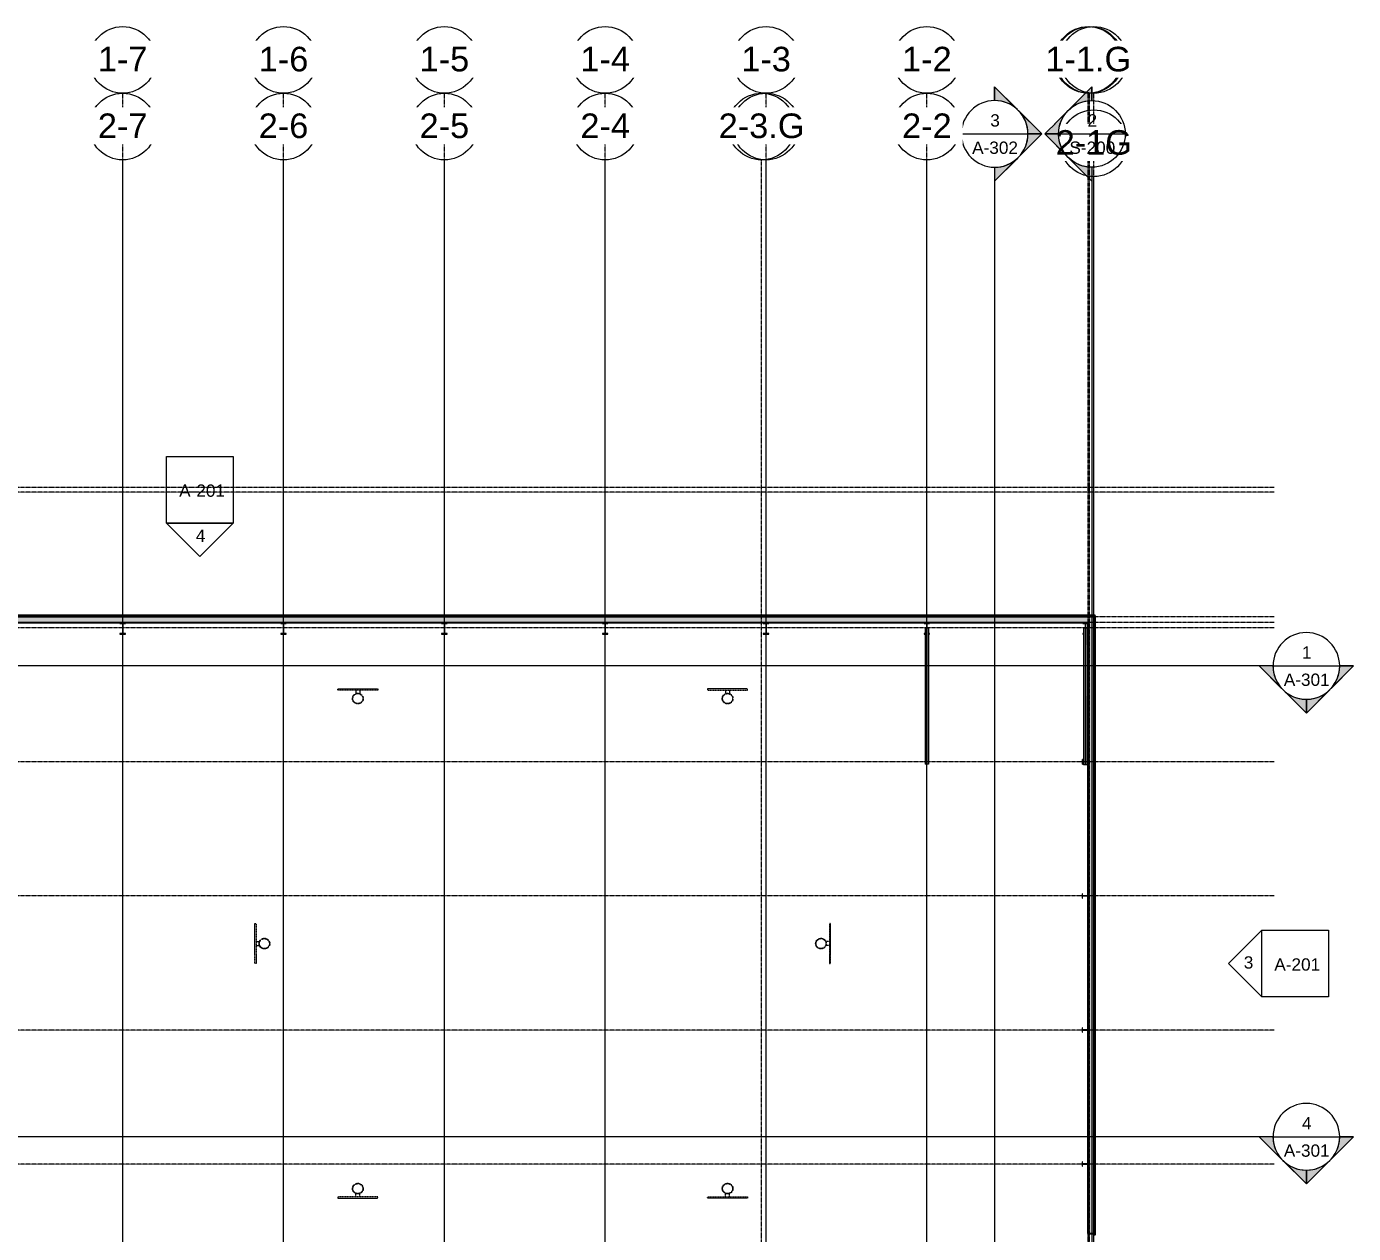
# Model space of a CAD drawing. Header units: inches. Extents: x 21400 to 32582, y -23426 to -19984.
# Drawn here: x 30193 to 32582, y -22234 to -20062 of the extents above; entities that cross this region are included whole.
import ezdxf

# ---------------------------------------------------------------- set-up
doc = ezdxf.new("R2010")
doc.units = ezdxf.units.IN
doc.header["$MEASUREMENT"] = 0
for name, pattern in [('Dash', [0.25, 0.125, -0.125]), ('Grid Line 1_2_', [0.875, 0.5, -0.125, 0.125, -0.125]), ('Hidden 1_8_', [0.1875, 0.125, -0.0625])]:
    doc.linetypes.add(name, pattern=pattern)
for name, color, linetype, lineweight in [('A-GLAZ-CWMG', 51, 'Continuous', 9), ('A-WALL', 113, 'Continuous', 9), ('A-WALL-PATT', 111, 'Continuous', 25), ('G-ANNO-SYMB', 111, 'Continuous', 9), ('L-SITE-WALL', 31, 'Continuous', 9), ('Q-SPCQ', 91, 'Continuous', 9), ('Q-SPCQ-HDLN', 91, 'Dash', 9), ('S-BEAM', 12, 'Continuous', 9), ('S-COLS', 52, 'Continuous', 9), ('S-GRID', 1, 'Continuous', 9), ('S-GRID-IDEN', 1, 'Continuous', 9)]:
    doc.layers.add(name, color=color, linetype=linetype, lineweight=lineweight)
doc.styles.add('Arial', font='arial.ttf', dxfattribs={"height": 44.258982})
doc.styles.add('Arial_1', font='arial.ttf', dxfattribs={"height": 22.129491})
pattern_1 = [(45, (5832.94, 0), (-23.758788, 23.758788), []), (45, (5832.94, 36), (-23.758788, 23.758788), [])]
pattern_2 = [(161.57, (5834.139, 1.2), (-9.60067494, -0.00082924), [0, -68.304, 7.584, 0]), (18.43, (5831.739, 1.2), (-9.60067494, 0.00082924), [0, -68.304, 7.584, 0]), (108.43, (5834.139, 1.2), (4.79826437, -24.00210197), [22.764, -53.124]), (71.57, (5831.739, 1.2), (4.79826437, 24.00210197), [22.764, -53.124])]
pattern_3 = [(0, (5832.94, 0), (0, 30), []), (90, (5832.94, 0), (-30, 2e-15), [])]
pattern_4 = [(225, (31524.33, -22360.053), (23.758788, -23.758788), []), (225, (31524.33, -22396.053), (23.758788, -23.758788), [])]
pattern_5 = [(225, (31234.83, -22360.053), (23.758788, -23.758788), []), (225, (31234.83, -22396.053), (23.758788, -23.758788), [])]
pattern_6 = [(225, (30945.33, -22360.053), (23.758788, -23.758788), []), (225, (30945.33, -22396.053), (23.758788, -23.758788), [])]
pattern_7 = [(225, (30655.83, -22360.053), (23.758788, -23.758788), []), (225, (30655.83, -22396.053), (23.758788, -23.758788), [])]
pattern_8 = [(225, (30366.33, -22360.053), (23.758788, -23.758788), []), (225, (30366.33, -22396.053), (23.758788, -23.758788), [])]
pattern_9 = [(225, (32099.33, -22360.053), (23.758788, -23.758788), []), (225, (32099.33, -22396.053), (23.758788, -23.758788), [])]
pattern_10 = [(225, (31813.83, -22360.053), (23.758788, -23.758788), []), (225, (31813.83, -22396.053), (23.758788, -23.758788), [])]

# ---------------------------------------------------------------- blocks, each defined once
blk = doc.blocks.new('Basketball_Backstop-Performance_Sports_Systems-3103-Ceiling_Hung - 27_-0_ to 27_-11 7_8_-652462-Roof Low')
at = {"layer": 'Q-SPCQ-HDLN'}
for p, q in [((-36, 0), (-36, 2.2)), ((-36, 2.2), (36, 2.2)), ((36, 2.2), (36, 0)), ((36, 0), (-36, 0)), ((-3.5, 0), (-3.5, -6.2)), ((3.5, 0), (3.5, -6.2))]:
    blk.add_line(p, q, dxfattribs=at)
for radius in [9.63, 9]:
    blk.add_circle((0, -15.1), radius, dxfattribs=at)
blk = doc.blocks.new('Basketball_Backstop-Performance_Sports_Systems-3103-Ceiling_Hung - 27_-0_ to 27_-11 7_8_-706978-Roof Low')
at = {"layer": 'Q-SPCQ-HDLN'}
for p, q in [((36, 0), (-36, 0)), ((-36, 0), (-36, -2.2)), ((-3.5, 0), (-3.5, 6.2)), ((3.5, 0), (3.5, 6.2)), ((36, -2.2), (36, 0)), ((-36, -2.2), (36, -2.2))]:
    blk.add_line(p, q, dxfattribs=at)
for radius in [9.62, 9]:
    blk.add_circle((0, 15.1), radius, dxfattribs=at)
blk = doc.blocks.new('W-Wide Flange - W12X26-1018996-Roof Low')
at = {"layer": 'S-BEAM'}
for p, q in [((-122.6, -3.2), (-122.6, 3.2)), ((-122.6, 3.2), (122.6, 3.2)), ((122.6, 3.2), (122.6, -3.2)), ((-122.6, -3.2), (122.6, -3.2))]:
    blk.add_line(p, q, dxfattribs=at)
at = {"layer": 'S-BEAM', "linetype": 'Hidden 1_8_'}
for p, q in [((-122.6, 0.1), (122.6, 0.1)), ((-122.6, -0.1), (122.6, -0.1))]:
    blk.add_line(p, q, dxfattribs=at)
blk = doc.blocks.new('W-Wide Flange - W12X26-1073844-Roof Low')
at = {"layer": 'S-BEAM'}
for p, q in [((-120.6, -3.2), (-120.6, 3.2)), ((-120.6, 3.2), (126, 3.2)), ((126, 3.2), (126, -3.2)), ((-120.6, -3.2), (126, -3.2))]:
    blk.add_line(p, q, dxfattribs=at)
at = {"layer": 'S-BEAM', "linetype": 'Hidden 1_8_'}
for p, q in [((-120.6, 0.1), (126, 0.1)), ((-120.6, -0.1), (126, -0.1))]:
    blk.add_line(p, q, dxfattribs=at)
blk = doc.blocks.new('Rectangular Mullion - Profile_Polycarbonate_right-1166475-Roof Low')
at = {"layer": 'A-GLAZ-CWMG', "lineweight": 13}
for p, q in [((0, 1.141125), (-3.622, 1.141125)), ((-3.622, 1.141125), (-3.622, 0.787125)), ((-3.622, 0.787125), (-3.372, 0.787125)), ((-3.5595, 0.849625), (-3.5595, 1.078625)), ((-3.5595, 1.078625), (-0.0625, 1.078625)), ((-3.372, 0.849625), (-3.5595, 0.849625)), ((-3.372, 0.787125), (-3.372, 0.849625)), ((-0.0625, 1.078625), (-0.0625, -0.922375)), ((0, -0.984875), (0, 1.141125)), ((-2.7715, -0.859875), (-2.834, -0.859875)), ((-2.834, -0.859875), (-2.834, -0.984875)), ((-2.834, -0.984875), (0, -0.984875)), ((-2.7715, -0.922375), (-2.7715, -0.859875)), ((-0.0625, -0.922375), (-2.7715, -0.922375))]:
    blk.add_line(p, q, dxfattribs=at)
blk = doc.blocks.new('columns and girder2 - one-1108489-Roof Low')
at = {"layer": 'S-BEAM'}
h = blk.add_hatch(dxfattribs=at)
h.set_pattern_fill('FP_6', color=256, style=0, pattern_type=2)
h.set_pattern_definition(pattern_4)
h.paths.add_polyline_path([(0, -1.3), (-5, -1.3), (-5, -2), (5, -2), (5, -1.3)], flags=0)
h.paths.add_polyline_path([(-5, -20), (-5, -21.5), (5, -21.5), (5, -20)], flags=0)
h.paths.add_polyline_path([(-5, -1204.8), (-5, -1206.3), (5, -1206.3), (5, -1204.8)], flags=0)
h.paths.add_polyline_path([(5, -1224.3), (-5, -1224.3), (-5, -1225.8), (5, -1225.8)], flags=0)
h = blk.add_hatch(dxfattribs=at)
h.set_pattern_fill('FP_6', color=256, style=0, pattern_type=2)
h.set_pattern_definition(pattern_4)
h.paths.add_polyline_path([(-0.6, -2), (-0.6, -20), (0.6, -20), (0.6, -2)], flags=0)
h.paths.add_polyline_path([(-0.6, -1206.3), (-0.6, -1224.3), (0.6, -1224.3), (0.6, -1206.3)], flags=0)
at = {"layer": 'S-BEAM', "lineweight": 15}
for p, q in [((-5, -1.3), (-5, -2)), ((-5, -2), (5, -2)), ((5, -20), (-5, -20)), ((-5, -20), (-5, -21.5)), ((-5, -21.5), (5, -21.5)), ((0.6, -2), (-0.6, -2)), ((-0.6, -2), (-0.6, -20)), ((-0.6, -20), (0.6, -20)), ((0.6, -20), (0.6, -2)), ((5, -2), (5, -1.3)), ((5, -21.5), (5, -20)), ((5, -1204.8), (-5, -1204.8)), ((-5, -1204.8), (-5, -1206.3)), ((-5, -1206.3), (5, -1206.3)), ((0.6, -1206.3), (-0.6, -1206.3)), ((-0.6, -1206.3), (-0.6, -1224.3)), ((0.6, -1224.3), (0.6, -1206.3)), ((5, -1206.3), (5, -1204.8)), ((5, -1224.3), (-5, -1224.3)), ((-5, -1224.3), (-5, -1225.8)), ((-0.6, -1224.3), (0.6, -1224.3)), ((5, -1225.8), (5, -1224.3))]:
    blk.add_line(p, q, dxfattribs=at)
blk = doc.blocks.new('columns and girder2 - one-V7-Roof Low')
at = {"layer": 'S-BEAM'}
h = blk.add_hatch(dxfattribs=at)
h.set_pattern_fill('FP_7', color=256, style=0, pattern_type=2)
h.set_pattern_definition(pattern_5)
h.paths.add_polyline_path([(5, -1.3), (-5, -1.3), (-5, -2), (5, -2)], flags=0)
h.paths.add_polyline_path([(5, -20), (-5, -20), (-5, -21.5), (5, -21.5)], flags=0)
h.paths.add_polyline_path([(-5, -1204.8), (-5, -1206.3), (5, -1206.3), (5, -1204.8)], flags=0)
h.paths.add_polyline_path([(-5, -1224.3), (-5, -1225.8), (5, -1225.8), (5, -1224.3)], flags=0)
h = blk.add_hatch(dxfattribs=at)
h.set_pattern_fill('FP_7', color=256, style=0, pattern_type=2)
h.set_pattern_definition(pattern_5)
h.paths.add_polyline_path([(0.6, -2), (-0.6, -2), (-0.6, -20), (0.6, -20), (0.6, -3.9)], flags=0)
h.paths.add_polyline_path([(-0.6, -1206.3), (-0.6, -1224.3), (0.6, -1224.3), (0.6, -1206.3)], flags=0)
at = {"layer": 'S-BEAM', "lineweight": 15}
for p, q in [((-5, -1.3), (-5, -2)), ((-5, -2), (5, -2)), ((5, -20), (-5, -20)), ((-5, -20), (-5, -21.5)), ((-5, -21.5), (5, -21.5)), ((0.6, -2), (-0.6, -2)), ((-0.6, -2), (-0.6, -20)), ((-0.6, -20), (0.6, -20)), ((0.6, -20), (0.6, -2)), ((5, -2), (5, -1.3)), ((5, -21.5), (5, -20)), ((5, -1204.8), (-5, -1204.8)), ((-5, -1204.8), (-5, -1206.3)), ((-5, -1206.3), (5, -1206.3)), ((0.6, -1206.3), (-0.6, -1206.3)), ((-0.6, -1206.3), (-0.6, -1224.3)), ((0.6, -1224.3), (0.6, -1206.3)), ((5, -1206.3), (5, -1204.8)), ((5, -1224.3), (-5, -1224.3)), ((-5, -1224.3), (-5, -1225.8)), ((-0.6, -1224.3), (0.6, -1224.3)), ((5, -1225.8), (5, -1224.3))]:
    blk.add_line(p, q, dxfattribs=at)
blk = doc.blocks.new('columns and girder2 - one-V8-Roof Low')
at = {"layer": 'S-BEAM'}
h = blk.add_hatch(dxfattribs=at)
h.set_pattern_fill('FP_8', color=256, style=0, pattern_type=2)
h.set_pattern_definition(pattern_6)
h.paths.add_polyline_path([(0, -1.3), (-5, -1.3), (-5, -2), (5, -2), (5, -1.3)], flags=0)
h.paths.add_polyline_path([(5, -20), (-5, -20), (-5, -21.5), (5, -21.5)], flags=0)
h.paths.add_polyline_path([(-5, -1204.8), (-5, -1206.3), (5, -1206.3), (5, -1204.8)], flags=0)
h.paths.add_polyline_path([(-5, -1224.3), (-5, -1225.8), (5, -1225.8), (5, -1224.3)], flags=0)
h = blk.add_hatch(dxfattribs=at)
h.set_pattern_fill('FP_8', color=256, style=0, pattern_type=2)
h.set_pattern_definition(pattern_6)
h.paths.add_polyline_path([(0.6, -2), (-0.6, -2), (-0.6, -20), (0.6, -20)], flags=0)
h.paths.add_polyline_path([(-0.6, -1206.3), (-0.6, -1224.3), (0.6, -1224.3), (0.6, -1206.3)], flags=0)
at = {"layer": 'S-BEAM', "lineweight": 15}
for p, q in [((-5, -1.3), (-5, -2)), ((-5, -2), (5, -2)), ((5, -20), (-5, -20)), ((-5, -20), (-5, -21.5)), ((-5, -21.5), (5, -21.5)), ((0.6, -2), (-0.6, -2)), ((-0.6, -2), (-0.6, -20)), ((-0.6, -20), (0.6, -20)), ((0.6, -20), (0.6, -2)), ((5, -2), (5, -1.3)), ((5, -21.5), (5, -20)), ((5, -1204.8), (-5, -1204.8)), ((-5, -1204.8), (-5, -1206.3)), ((-5, -1206.3), (5, -1206.3)), ((0.6, -1206.3), (-0.6, -1206.3)), ((-0.6, -1206.3), (-0.6, -1224.3)), ((0.6, -1224.3), (0.6, -1206.3)), ((5, -1206.3), (5, -1204.8)), ((5, -1224.3), (-5, -1224.3)), ((-5, -1224.3), (-5, -1225.8)), ((-0.6, -1224.3), (0.6, -1224.3)), ((5, -1225.8), (5, -1224.3))]:
    blk.add_line(p, q, dxfattribs=at)
blk = doc.blocks.new('columns and girder2 - one-V9-Roof Low')
at = {"layer": 'S-BEAM'}
h = blk.add_hatch(dxfattribs=at)
h.set_pattern_fill('FP_9', color=256, style=0, pattern_type=2)
h.set_pattern_definition(pattern_7)
h.paths.add_polyline_path([(5, -1.3), (-5, -1.3), (-5, -2), (5, -2)], flags=0)
h.paths.add_polyline_path([(5, -20), (-5, -20), (-5, -21.5), (5, -21.5)], flags=0)
h.paths.add_polyline_path([(-5, -1204.8), (-5, -1206.3), (5, -1206.3), (5, -1204.8)], flags=0)
h.paths.add_polyline_path([(5, -1224.3), (-5, -1224.3), (-5, -1225.8), (5, -1225.8)], flags=0)
h = blk.add_hatch(dxfattribs=at)
h.set_pattern_fill('FP_9', color=256, style=0, pattern_type=2)
h.set_pattern_definition(pattern_7)
h.paths.add_polyline_path([(-0.6, -2), (-0.6, -20), (0.6, -20), (0.6, -2)], flags=0)
h.paths.add_polyline_path([(0.6, -1206.3), (-0.6, -1206.3), (-0.6, -1224.3), (0.6, -1224.3)], flags=0)
at = {"layer": 'S-BEAM', "lineweight": 15}
for p, q in [((-5, -1.3), (-5, -2)), ((-5, -2), (5, -2)), ((5, -20), (-5, -20)), ((-5, -20), (-5, -21.5)), ((-5, -21.5), (5, -21.5)), ((0.6, -2), (-0.6, -2)), ((-0.6, -2), (-0.6, -20)), ((-0.6, -20), (0.6, -20)), ((0.6, -20), (0.6, -2)), ((5, -2), (5, -1.3)), ((5, -21.5), (5, -20)), ((5, -1204.8), (-5, -1204.8)), ((-5, -1204.8), (-5, -1206.3)), ((-5, -1206.3), (5, -1206.3)), ((0.6, -1206.3), (-0.6, -1206.3)), ((-0.6, -1206.3), (-0.6, -1224.3)), ((0.6, -1224.3), (0.6, -1206.3)), ((5, -1206.3), (5, -1204.8)), ((5, -1224.3), (-5, -1224.3)), ((-5, -1224.3), (-5, -1225.8)), ((-0.6, -1224.3), (0.6, -1224.3)), ((5, -1225.8), (5, -1224.3))]:
    blk.add_line(p, q, dxfattribs=at)
blk = doc.blocks.new('columns and girder2 - one-V10-Roof Low')
at = {"layer": 'S-BEAM'}
h = blk.add_hatch(dxfattribs=at)
h.set_pattern_fill('FP_10', color=256, style=0, pattern_type=2)
h.set_pattern_definition(pattern_8)
h.paths.add_polyline_path([(5, -1.3), (-5, -1.3), (-5, -2), (5, -2)], flags=0)
h.paths.add_polyline_path([(5, -20), (-5, -20), (-5, -21.5), (5, -21.5)], flags=0)
h.paths.add_polyline_path([(-5, -1204.8), (-5, -1206.3), (5, -1206.3), (5, -1204.8)], flags=0)
h.paths.add_polyline_path([(-5, -1224.3), (-5, -1225.8), (5, -1225.8), (5, -1224.3)], flags=0)
h = blk.add_hatch(dxfattribs=at)
h.set_pattern_fill('FP_10', color=256, style=0, pattern_type=2)
h.set_pattern_definition(pattern_8)
h.paths.add_polyline_path([(0.6, -2), (-0.6, -2), (-0.6, -20), (0.6, -20), (0.6, -3.9)], flags=0)
h.paths.add_polyline_path([(-0.6, -1206.3), (-0.6, -1224.3), (0.6, -1224.3), (0.6, -1206.3)], flags=0)
at = {"layer": 'S-BEAM', "lineweight": 15}
for p, q in [((-5, -1.3), (-5, -2)), ((-5, -2), (5, -2)), ((5, -20), (-5, -20)), ((-5, -20), (-5, -21.5)), ((-5, -21.5), (5, -21.5)), ((0.6, -2), (-0.6, -2)), ((-0.6, -2), (-0.6, -20)), ((-0.6, -20), (0.6, -20)), ((0.6, -20), (0.6, -2)), ((5, -2), (5, -1.3)), ((5, -21.5), (5, -20)), ((5, -1204.8), (-5, -1204.8)), ((-5, -1204.8), (-5, -1206.3)), ((-5, -1206.3), (5, -1206.3)), ((0.6, -1206.3), (-0.6, -1206.3)), ((-0.6, -1206.3), (-0.6, -1224.3)), ((0.6, -1224.3), (0.6, -1206.3)), ((5, -1206.3), (5, -1204.8)), ((5, -1224.3), (-5, -1224.3)), ((-5, -1224.3), (-5, -1225.8)), ((-0.6, -1224.3), (0.6, -1224.3)), ((5, -1225.8), (5, -1224.3))]:
    blk.add_line(p, q, dxfattribs=at)
blk = doc.blocks.new('columns and girder2 - one-V16-Roof Low')
at = {"layer": 'S-BEAM'}
h = blk.add_hatch(dxfattribs=at)
h.set_pattern_fill('FP_16', color=256, style=0, pattern_type=2)
h.set_pattern_definition(pattern_9)
h.paths.add_polyline_path([(5, -1.3), (-5, -1.3), (-5, -2), (5, -2)], flags=0)
h.paths.add_polyline_path([(5, -20), (-5, -20), (-5, -21.5), (5, -21.5)], flags=0)
h.paths.add_polyline_path([(3.6, -1204.8), (3.6, -1206.3), (5, -1206.3), (5, -1204.8)], flags=0)
h.paths.add_polyline_path([(-2.9, -1204.8), (-4.3, -1204.8), (-4.3, -1206.3), (-2.9, -1206.3), (-2.9, -1205.1)], flags=0)
h.paths.add_polyline_path([(-4.3, -1224.3), (-4.3, -1225), (-5, -1225), (-5, -1225.8), (5, -1225.8), (5, -1224.3)], flags=0)
h = blk.add_hatch(dxfattribs=at)
h.set_pattern_fill('FP_16', color=256, style=0, pattern_type=2)
h.set_pattern_definition(pattern_9)
h.paths.add_polyline_path([(0.6, -2), (-0.6, -2), (-0.6, -20), (0.6, -20), (0.6, -3.9)], flags=0)
h.paths.add_polyline_path([(-0.1, -1216.3), (-0.6, -1216.3), (-0.6, -1224.3), (0.6, -1224.3), (0.6, -1216.3), (0.1, -1216.3)], flags=0)
at = {"layer": 'S-BEAM', "lineweight": 15}
for p, q in [((-5, -2), (5, -2)), ((5, -20), (-5, -20)), ((-5, -21.5), (5, -21.5)), ((0.6, -2), (-0.6, -2)), ((-0.6, -2), (-0.6, -20)), ((-0.6, -20), (0.6, -20)), ((0.6, -20), (0.6, -2)), ((5, -2), (5, -1.3)), ((5, -21.5), (5, -20)), ((-2.9, -1204.8), (-4.3, -1204.8)), ((-4.3, -1206.3), (-2.9, -1206.3)), ((-0.6, -1216.3), (-0.6, -1224.3)), ((0.6, -1224.3), (0.6, -1216.3)), ((5, -1204.8), (3.6, -1204.8)), ((3.6, -1206.3), (5, -1206.3)), ((5, -1206.3), (5, -1204.8)), ((5, -1224.3), (-4.3, -1224.3)), ((-0.6, -1224.3), (0.6, -1224.3)), ((5, -1225.8), (5, -1224.3))]:
    blk.add_line(p, q, dxfattribs=at)
blk = doc.blocks.new('columns and girder2 - one-V17-Roof Low')
at = {"layer": 'S-BEAM'}
h = blk.add_hatch(dxfattribs=at)
h.set_pattern_fill('FP_17', color=256, style=0, pattern_type=2)
h.set_pattern_definition(pattern_10)
h.paths.add_polyline_path([(5, -1.3), (-5, -1.3), (-5, -2), (5, -2)], flags=0)
h.paths.add_polyline_path([(5, -20), (-5, -20), (-5, -21.5), (5, -21.5)], flags=0)
h.paths.add_polyline_path([(3.2, -1204.8), (3.2, -1206.3), (5, -1206.3), (5, -1204.8)], flags=0)
h.paths.add_polyline_path([(-3.2, -1204.8), (-5, -1204.8), (-5, -1206.3), (-3.2, -1206.3), (-3.2, -1205)], flags=0)
h.paths.add_polyline_path([(5, -1224.3), (-5, -1224.3), (-5, -1225.8), (5, -1225.8)], flags=0)
h = blk.add_hatch(dxfattribs=at)
h.set_pattern_fill('FP_17', color=256, style=0, pattern_type=2)
h.set_pattern_definition(pattern_10)
h.paths.add_polyline_path([(-0.6, -2), (-0.6, -20), (0.6, -20), (0.6, -2)], flags=0)
h.paths.add_polyline_path([(-0.5, -1216.3), (-0.6, -1216.3), (-0.6, -1224.3), (0.6, -1224.3), (0.6, -1216.3), (-0.3, -1216.3)], flags=0)
at = {"layer": 'S-BEAM', "lineweight": 15}
for p, q in [((-5, -1.3), (-5, -2)), ((-5, -2), (5, -2)), ((5, -20), (-5, -20)), ((-5, -20), (-5, -21.5)), ((-5, -21.5), (5, -21.5)), ((0.6, -2), (-0.6, -2)), ((-0.6, -2), (-0.6, -20)), ((-0.6, -20), (0.6, -20)), ((0.6, -20), (0.6, -2)), ((5, -2), (5, -1.3)), ((5, -21.5), (5, -20)), ((-3.2, -1204.8), (-5, -1204.8)), ((-5, -1204.8), (-5, -1206.3)), ((-5, -1206.3), (-3.2, -1206.3)), ((-0.6, -1216.3), (-0.6, -1224.3)), ((0.6, -1224.3), (0.6, -1216.3)), ((5, -1204.8), (3.2, -1204.8)), ((3.2, -1206.3), (5, -1206.3)), ((5, -1206.3), (5, -1204.8)), ((5, -1224.3), (-5, -1224.3)), ((-5, -1224.3), (-5, -1225.8)), ((-0.6, -1224.3), (0.6, -1224.3)), ((5, -1225.8), (5, -1224.3))]:
    blk.add_line(p, q, dxfattribs=at)
blk = doc.blocks.new('Girt_Z - 10_D-1118338-Roof Low')
at = {"layer": 'S-BEAM'}
for p, q in [((26271.4, -22233.7), (26271.4, -22359.6)), ((26272, -22233.7), (26272, -22360)), ((26272, -22233.7), (26272, -22369.6)), ((26281.4, -22350.9), (26281.4, -22233.7)), ((26271.4, -22360.2), (26271.4, -22369.6)), ((26272, -22369.6), (26271.4, -22369.6)), ((26272, -22360.1), (26272, -22369.6)), ((26272, -22369.6), (26272, -22369.6))]:
    blk.add_line(p, q, dxfattribs=at)
blk = doc.blocks.new('Grid - Grid Head - Circle-14747-Roof Low')
at = {"layer": 'S-GRID-IDEN'}
blk.add_circle((0, 0), 0.25, dxfattribs=at)
blk = doc.blocks.new('Section - Section Head - Filled-1526-Roof Low')
at = {"layer": 'G-ANNO-SYMB'}
h = blk.add_hatch(color=256, dxfattribs=at)
edge = h.paths.add_edge_path(flags=0)
edge.add_line((-0.4268, 0.1768), (-0.25, 0.3536))
edge.add_line((-0.25, 0.3536), (-0.25, 0.25))
edge.add_arc((-0.25, 0), 0.25, 90, 135)
h = blk.add_hatch(color=256, dxfattribs=at)
edge = h.paths.add_edge_path(flags=0)
edge.add_arc((-0.25, 0), 0.25, 45, 90)
edge.add_line((-0.25, 0.25), (-0.25, 0.3536))
edge.add_line((-0.25, 0.3536), (-0.0732, 0.1768))
h = blk.add_hatch(color=256, dxfattribs=at)
edge = h.paths.add_edge_path(flags=0)
edge.add_arc((-0.25, 0), 0.2503, 137.9216, 180)
edge.add_line((-0.5003, 0), (-0.6036, 0))
edge.add_line((-0.6036, 0), (-0.4358, 0.1678))
h = blk.add_hatch(color=256, dxfattribs=at)
edge = h.paths.add_edge_path(flags=0)
edge.add_line((-0.0642, 0.1678), (0.1036, 0))
edge.add_line((0.1036, 0), (0.0003, 0))
edge.add_arc((-0.25, 0), 0.2503, 0, 42.0784)
for p, q in [((-0.25, 0.3536), (-0.6036, 0)), ((-0.25, 0.3536), (-0.4268, 0.1768)), ((-0.25, 0.3536), (0.1036, 0)), ((-0.25, 0.25), (-0.25, 0.3536)), ((-0.0732, 0.1768), (-0.25, 0.3536)), ((-0.25, 0.3536), (-0.25, 0.25)), ((-0.4358, 0.1678), (-0.6036, 0)), ((0.1036, 0), (-0.0642, 0.1678)), ((-0.6036, 0), (-0.5003, 0)), ((0.0003, 0), (0.1036, 0)), ((-0.5, 0), (-0.6036, 0)), ((0, 0), (0.1036, 0))]:
    blk.add_line(p, q, dxfattribs=at)
for radius, start, end in [(0.25, 360, 180), (0.25, 90, 135), (0.25, 45, 90), (0.2503, 137.9216, 180), (0.2503, 0, 42.0784), (0.25, 180, 360)]:
    blk.add_arc((-0.25, 0), radius, start, end, dxfattribs=at)
blk = doc.blocks.new('Elevation - Detail Number-93309-Roof Low')
at = {"layer": 'G-ANNO-SYMB'}
for p, q in [((-0.25, -0.25), (-0.25, 0.25)), ((-0.25, 0.25), (0.25, 0.25)), ((0.25, 0.25), (0.25, -0.25)), ((0.25, -0.25), (-0.25, -0.25))]:
    blk.add_line(p, q, dxfattribs=at)
blk = doc.blocks.new('Elevation - Detail Number-93036-Roof Low')
at = {"layer": 'G-ANNO-SYMB'}
for p, q in [((0, 0.25), (-0.25, 0)), ((0.25, 0), (0, 0.25)), ((-0.25, 0), (0.25, 0))]:
    blk.add_line(p, q, dxfattribs=at)

msp = doc.modelspace()

# ---------------------------------------------------------------- hatches: boundary and pattern name
at = {"layer": 'A-WALL-PATT', "lineweight": 9}
h = msp.add_hatch(dxfattribs=at)
h.set_pattern_fill('FP_3', color=256, style=0, pattern_type=2)
h.set_pattern_definition(pattern_3)
h.paths.add_polyline_path([(32114.3, -21124.3), (32114.3, -21123.3), (28613.2, -21123.3), (28613.2, -21124.3), (32104.3, -21124.3)], flags=0)
h = msp.add_hatch(dxfattribs=at)
h.set_pattern_fill('FP_2', color=256, style=0, pattern_type=2)
h.set_pattern_definition(pattern_2)
h.paths.add_polyline_path([(29985.2, -21134.3), (32104.3, -21134.3), (32104.3, -21124.3), (28613.2, -21124.3), (28613.2, -21134.3), (28879.3, -21134.3)], flags=0)
h = msp.add_hatch(dxfattribs=at)
h.set_pattern_fill('FP_2', color=256, style=0, pattern_type=2)
h.set_pattern_definition(pattern_2)
h.paths.add_polyline_path([(32104.3, -22233.7), (32114.3, -22233.7), (32114.3, -21124.3), (32104.3, -21124.3), (32104.3, -22104.4)], flags=0)
h = msp.add_hatch(dxfattribs=at)
h.set_pattern_fill('FP_3', color=256, style=0, pattern_type=2)
h.set_pattern_definition(pattern_3)
h.paths.add_polyline_path([(32115.3, -22233.7), (32115.3, -21123.3), (32114.3, -21123.3), (32114.3, -22233.7)], flags=0)
at = {"layer": 'S-COLS'}
h = msp.add_hatch(dxfattribs=at)
h.set_pattern_fill('FP_1', color=256, style=0, pattern_type=2)
h.set_pattern_definition(pattern_1)
h.paths.add_polyline_path([(32093.6, -21389.1), (32094, -21389.1), (32094, -21385.9), (32094.2, -21385.4), (32094.7, -21385.2), (32095.7, -21385.2), (32095.7, -21384.9), (32094.7, -21384.9), (32094.2, -21384.7), (32094, -21384.2), (32094, -21381.1), (32093.6, -21381.1)], flags=0)
h.paths.add_polyline_path([(32104.3, -21389.1), (32104.3, -21381.1), (32103.9, -21381.1), (32103.9, -21384.2), (32103.7, -21384.7), (32103.2, -21384.9), (32102.2, -21384.9), (32102.2, -21385.2), (32103.2, -21385.2), (32103.7, -21385.4), (32103.9, -21385.9), (32103.9, -21389.1)], flags=0)
h = msp.add_hatch(dxfattribs=at)
h.set_pattern_fill('FP_1', color=256, style=0, pattern_type=2)
h.set_pattern_definition(pattern_1)
h.paths.add_polyline_path([(32104.3, -21630.3), (32104.3, -21622.3), (32103.9, -21622.3), (32103.9, -21625.5), (32103.7, -21626), (32103.2, -21626.2), (32094.7, -21626.2), (32094.2, -21626), (32094, -21625.5), (32094, -21622.3), (32093.6, -21622.3), (32093.6, -21630.3), (32094, -21630.3), (32094, -21627.1), (32094.2, -21626.6), (32094.7, -21626.4), (32103.2, -21626.4), (32103.7, -21626.6), (32103.9, -21627.1), (32103.9, -21630.3)], flags=0)
h = msp.add_hatch(dxfattribs=at)
h.set_pattern_fill('FP_1', color=256, style=0, pattern_type=2)
h.set_pattern_definition(pattern_1)
h.paths.add_polyline_path([(32104.3, -21871.6), (32104.3, -21863.6), (32103.9, -21863.6), (32103.9, -21866.7), (32103.7, -21867.2), (32103.2, -21867.4), (32094.7, -21867.4), (32094.2, -21867.2), (32094, -21866.7), (32094, -21863.6), (32093.6, -21863.6), (32093.6, -21871.6), (32094, -21871.6), (32094, -21868.4), (32094.2, -21867.9), (32094.7, -21867.7), (32103.2, -21867.7), (32103.7, -21867.9), (32103.9, -21868.4), (32103.9, -21871.6)], flags=0)
h = msp.add_hatch(dxfattribs=at)
h.set_pattern_fill('FP_1', color=256, style=0, pattern_type=2)
h.set_pattern_definition(pattern_1)
h.paths.add_polyline_path([(32104.3, -22112.8), (32104.3, -22104.8), (32103.9, -22104.8), (32103.9, -22108), (32103.7, -22108.5), (32103.2, -22108.7), (32094.7, -22108.7), (32094.2, -22108.5), (32094, -22108), (32094, -22104.8), (32093.6, -22104.8), (32093.6, -22112.8), (32094, -22112.8), (32094, -22109.6), (32094.2, -22109.1), (32094.7, -22108.9), (32103.2, -22108.9), (32103.7, -22109.1), (32103.9, -22109.6), (32103.9, -22112.8)], flags=0)

# ---------------------------------------------------------------- linework, layer by layer
at = {"layer": 'A-WALL'}
for p, q in [((28613.2, -21123.3), (32115.3, -21123.3)), ((28613.2, -21124.3), (32114.3, -21124.3)), ((32114.3, -22233.7), (32114.3, -21124.3)), ((32115.3, -22233.7), (32115.3, -21123.3))]:
    msp.add_line(p, q, dxfattribs=at)
at = {"layer": 'G-ANNO-SYMB'}
for p, q in [((31875.8, -20255.1), (31995.8, -20255.1)), ((31935.8, -20315.1), (31935.8, -23273.9)), ((32436.8, -21212.5), (27533.4, -21212.5)), ((32436.8, -21212.5), (32556.8, -21212.5)), ((32436.8, -22059.8), (27533.4, -22059.8)), ((32436.8, -22059.8), (32556.8, -22059.8))]:
    msp.add_line(p, q, dxfattribs=at)
at = {"layer": 'L-SITE-WALL', "lineweight": 25}
for p, q in [((32116.8, -21121.8), (28611.8, -21121.8)), ((28613.2, -21134.3), (32104.3, -21134.3)), ((32104.3, -21134.3), (32104.3, -22233.7)), ((32116.8, -22233.7), (32116.8, -21121.8)), ((32104.3, -22233.7), (32116.8, -22233.7))]:
    msp.add_line(p, q, dxfattribs=at)
at = {"layer": 'L-SITE-WALL'}
for p, q in [((32103.6, -21384.8), (32103.6, -21135.1)), ((32103.6, -21626), (32103.6, -21385.4)), ((32103.6, -21867.3), (32103.6, -21626.6)), ((32103.6, -22108.5), (32103.6, -21867.9)), ((32103.6, -22233.7), (32103.6, -22109.1)), ((32104.3, -22233.7), (32103.6, -22233.7))]:
    msp.add_line(p, q, dxfattribs=at)
at = {"layer": 'S-BEAM'}
for p, q in [((31813.8, -21143.8), (31813.8, -21389)), ((32099, -21143.8), (32099, -21385.1)), ((32114.3, -22350.9), (32114.3, -22233.7))]:
    msp.add_line(p, q, dxfattribs=at)
at = {"layer": 'S-COLS', "lineweight": 15}
for p, q in [((32094, -21381.1), (32093.6, -21381.1)), ((32093.6, -21381.1), (32093.6, -21389.1)), ((32093.6, -21389.1), (32094, -21389.1)), ((32094, -21384.2), (32094, -21381.1)), ((32094, -21389.1), (32094, -21385.9)), ((32095.7, -21384.9), (32094.7, -21384.9)), ((32094.7, -21385.2), (32095.7, -21385.2)), ((32103.2, -21384.9), (32102.2, -21384.9)), ((32102.2, -21385.2), (32103.2, -21385.2)), ((32104.3, -21381.1), (32103.9, -21381.1)), ((32103.9, -21381.1), (32103.9, -21384.2)), ((32103.9, -21385.9), (32103.9, -21389.1)), ((32103.9, -21389.1), (32104.3, -21389.1)), ((32104.3, -21389.1), (32104.3, -21381.1)), ((32094, -21622.3), (32093.6, -21622.3)), ((32093.6, -21622.3), (32093.6, -21630.3)), ((32093.6, -21630.3), (32094, -21630.3)), ((32094, -21625.5), (32094, -21622.3)), ((32094, -21630.3), (32094, -21627.1)), ((32103.2, -21626.2), (32094.7, -21626.2)), ((32094.7, -21626.4), (32103.2, -21626.4)), ((32104.3, -21622.3), (32103.9, -21622.3)), ((32103.9, -21622.3), (32103.9, -21625.5)), ((32103.9, -21627.1), (32103.9, -21630.3)), ((32103.9, -21630.3), (32104.3, -21630.3)), ((32104.3, -21630.3), (32104.3, -21622.3)), ((32094, -21863.6), (32093.6, -21863.6)), ((32093.6, -21863.6), (32093.6, -21871.6)), ((32093.6, -21871.6), (32094, -21871.6)), ((32094, -21866.7), (32094, -21863.6)), ((32094, -21871.6), (32094, -21868.4)), ((32103.2, -21867.4), (32094.7, -21867.4)), ((32094.7, -21867.7), (32103.2, -21867.7)), ((32104.3, -21863.6), (32103.9, -21863.6)), ((32103.9, -21863.6), (32103.9, -21866.7)), ((32103.9, -21868.4), (32103.9, -21871.6)), ((32103.9, -21871.6), (32104.3, -21871.6)), ((32104.3, -21871.6), (32104.3, -21863.6)), ((32094, -22104.8), (32093.6, -22104.8)), ((32093.6, -22104.8), (32093.6, -22112.8)), ((32093.6, -22112.8), (32094, -22112.8)), ((32094, -22108), (32094, -22104.8)), ((32094, -22112.8), (32094, -22109.6)), ((32103.2, -22108.7), (32094.7, -22108.7)), ((32094.7, -22108.9), (32103.2, -22108.9)), ((32104.3, -22104.8), (32103.9, -22104.8)), ((32103.9, -22104.8), (32103.9, -22108)), ((32103.9, -22109.6), (32103.9, -22112.8)), ((32103.9, -22112.8), (32104.3, -22112.8)), ((32104.3, -22112.8), (32104.3, -22104.8))]:
    msp.add_line(p, q, dxfattribs=at)
for centre, start, end in [((32094.7, -21384.2), 180, 270), ((32094.7, -21385.9), 90, 180), ((32103.2, -21384.2), 270, 0), ((32103.2, -21385.9), 0, 90), ((32094.7, -21625.5), 180, 270), ((32094.7, -21627.1), 90, 180), ((32103.2, -21625.5), 270, 0), ((32103.2, -21627.1), 0, 90), ((32094.7, -21866.7), 180, 270), ((32094.7, -21868.4), 90, 180), ((32103.2, -21866.7), 270, 0), ((32103.2, -21868.4), 0, 90), ((32094.7, -22108), 180, 270), ((32094.7, -22109.6), 90, 180), ((32103.2, -22108), 270, 0), ((32103.2, -22109.6), 0, 90)]:
    msp.add_arc(centre, 0.691, start, end, dxfattribs=at)
at = {"layer": 'S-GRID', "linetype": 'Grid Line 1_2_'}
for p, q in [((30366.3, -23275.7), (30366.3, -20181.9)), ((30655.8, -23275.7), (30655.8, -20181.9)), ((30945.3, -23275.7), (30945.3, -20181.9)), ((31234.8, -23275.7), (31234.8, -20181.9)), ((31524.3, -23275.7), (31524.3, -20181.9)), ((31813.8, -23275.7), (31813.8, -20181.9)), ((32104.3, -23275.7), (32104.3, -20181.9)), ((32106.3, -23275.7), (32106.3, -20181.9)), ((32114.3, -23275.7), (32114.3, -20181.9)), ((30366.3, -23395.7), (30366.3, -20301.9)), ((30655.8, -23395.7), (30655.8, -20301.9)), ((30945.3, -23395.7), (30945.3, -20301.9)), ((31234.8, -23395.7), (31234.8, -20301.9)), ((31516.3, -23395.7), (31516.3, -20301.9)), ((31524.3, -23395.7), (31524.3, -20301.9)), ((31813.8, -23395.7), (31813.8, -20301.9)), ((32114.3, -23425.7), (32114.3, -20331.9)), ((32438.6, -21124.3), (27531.5, -21124.3)), ((32438.6, -21134.3), (27531.5, -21134.3)), ((32438.6, -21143.8), (27531.5, -21143.8)), ((32438.6, -21385.1), (27531.5, -21385.1)), ((32438.6, -21385.1), (27531.5, -21385.1)), ((32438.6, -21626.3), (27531.5, -21626.3)), ((32438.6, -21626.3), (27531.5, -21626.3)), ((32438.6, -21867.6), (27531.5, -21867.6)), ((32438.6, -21867.6), (27531.5, -21867.6)), ((32438.6, -22108.8), (27531.5, -22108.8)), ((32438.6, -22108.8), (27531.5, -22108.8))]:
    msp.add_line(p, q, dxfattribs=at)

# ---------------------------------------------------------------- block references
at = {"layer": 'A-GLAZ-CWMG', "rotation": 90.00000000000422}
msp.add_blockref('Rectangular Mullion - Profile_Polycarbonate_right-1166475-Roof Low', (32115.7, -22233.7), dxfattribs=at)
at = {"layer": 'G-ANNO-SYMB', "xscale": 239.9999999999998, "yscale": 239.9999999999998, "zscale": 239.9999999999998}
for p, rotation in [((31935.8, -20315.1), 269.9999999999996), ((32436.8, -21212.5), 180), ((32436.8, -22059.8), 180)]:
    msp.add_blockref('Section - Section Head - Filled-1526-Roof Low', p, dxfattribs=dict(at, rotation=rotation))
for p in [(30505.2, -20895.4), (32476.4, -21748.2)]:
    msp.add_blockref('Elevation - Detail Number-93309-Roof Low', p, dxfattribs=at)
at = {"layer": 'G-ANNO-SYMB', "extrusion": (0, 0, -1), "xscale": 239.9999999999998, "yscale": 239.9999999999998, "zscale": 239.9999999999998, "rotation": 180}
msp.add_blockref('Elevation - Detail Number-93036-Roof Low', (-30505.2, -20955.4), dxfattribs=at)
at = {"layer": 'Q-SPCQ'}
for name, p in [('Basketball_Backstop-Performance_Sports_Systems-3103-Ceiling_Hung - 27_-0_ to 27_-11 7_8_-652462-Roof Low', (30789.6, -21256.1)), ('Basketball_Backstop-Performance_Sports_Systems-3103-Ceiling_Hung - 27_-0_ to 27_-11 7_8_-706978-Roof Low', (30789.6, -22168.1))]:
    msp.add_blockref(name, p, dxfattribs=at)
for name, p, rotation in [('Basketball_Backstop-Performance_Sports_Systems-3103-Ceiling_Hung - 27_-0_ to 27_-11 7_8_-706978-Roof Low', (31455.1, -21256.1), 180), ('Basketball_Backstop-Performance_Sports_Systems-3103-Ceiling_Hung - 27_-0_ to 27_-11 7_8_-652462-Roof Low', (30606.3, -21712.1), 90.00000000009707), ('Basketball_Backstop-Performance_Sports_Systems-3103-Ceiling_Hung - 27_-0_ to 27_-11 7_8_-706978-Roof Low', (31638.3, -21712.1), 89.99999999990293), ('Basketball_Backstop-Performance_Sports_Systems-3103-Ceiling_Hung - 27_-0_ to 27_-11 7_8_-652462-Roof Low', (31455.1, -22168.1), 180)]:
    msp.add_blockref(name, p, dxfattribs=dict(at, rotation=rotation))
at = {"layer": 'S-BEAM'}
for name, p, rotation in [('columns and girder2 - one-V10-Roof Low', (30366.3, -22360.1), 180), ('columns and girder2 - one-V9-Roof Low', (30655.8, -22360.1), 180), ('columns and girder2 - one-V8-Roof Low', (30945.3, -22360.1), 180), ('columns and girder2 - one-V7-Roof Low', (31234.8, -22360.1), 180), ('columns and girder2 - one-1108489-Roof Low', (31524.3, -22360.1), 180), ('columns and girder2 - one-V17-Roof Low', (31813.8, -22360.1), 180), ('columns and girder2 - one-V16-Roof Low', (32099.3, -22360.1), 180), ('W-Wide Flange - W12X26-1018996-Roof Low', (31813.8, -21266.4), 270), ('W-Wide Flange - W12X26-1073844-Roof Low', (32099, -21264.4), 270)]:
    msp.add_blockref(name, p, dxfattribs=dict(at, rotation=rotation))
msp.add_blockref('Girt_Z - 10_D-1118338-Roof Low', (5832.9, 0), dxfattribs=at)
at = {"layer": 'S-GRID-IDEN', "xscale": 239.9999999999998, "yscale": 239.9999999999998, "zscale": 239.9999999999998}
for p in [(30366.3, -20121.9), (30655.8, -20121.9), (30945.3, -20121.9), (31234.8, -20121.9), (31524.3, -20121.9), (31813.8, -20121.9), (32114.3, -20121.9), (30366.3, -20241.9), (30655.8, -20241.9), (30945.3, -20241.9), (31234.8, -20241.9), (31524.3, -20241.9), (31813.8, -20241.9), (32114.3, -20271.9)]:
    msp.add_blockref('Grid - Grid Head - Circle-14747-Roof Low', p, dxfattribs=at)

# ---------------------------------------------------------------- texts
at = {"layer": 'G-ANNO-SYMB', "attachment_point": 2, "line_spacing_factor": 0.938532, "style": 'Arial_1'}
for s, insert, char_height, width in [('3', (31936.5, -20219.7), 22.1, 20.52), ('A-302', (31936.5, -20268.8), 22.13, 98.28), ('1', (32497.5, -21177.1), 22.1, 20.52), ('A-301', (32497.5, -21226.2), 22.13, 98.28), ('4', (32497.5, -22024.4), 22.1, 20.52), ('A-301', (32497.5, -22073.5), 22.13, 98.28)]:
    msp.add_mtext(s, dxfattribs=dict(at, insert=insert, char_height=char_height, width=width))

# ---------------------------------------------------------------- next in the draw order: texts
at = {"layer": 'G-ANNO-SYMB', "attachment_point": 2, "line_spacing_factor": 0.938532, "style": 'Arial_1', "bg_fill": 3, "box_fill_scale": 1.25, "bg_fill_color": 0, "bg_fill_transparency": 0}
for s, insert, char_height, width in [('A-201', (30509.2, -20885.9), 22.13, 98.28), ('4', (30506.5, -20967.1), 22.1, 20.52), ('A-201', (32480.4, -21738.6), 22.13, 98.28)]:
    msp.add_mtext(s, dxfattribs=dict(at, insert=insert, char_height=char_height, width=width))
at = {"layer": 'S-GRID-IDEN', "char_height": 44.26, "attachment_point": 2, "line_spacing_factor": 0.938532, "style": 'Arial', "bg_fill": 3, "box_fill_scale": 1.25, "bg_fill_color": 0, "bg_fill_transparency": 0}
for s, insert, width in [('1-7', (30366.3, -20098.3), 106.38), ('1-6', (30655.8, -20098.3), 106.38), ('1-5', (30945.3, -20098.3), 106.38), ('1-4', (31234.8, -20098.3), 106.38), ('1-3', (31524.3, -20098.3), 106.38), ('1-2', (31813.8, -20098.3), 106.38), ('1-1G', (32114.3, -20098.3), 163.62), ('2-7', (30366.3, -20218.3), 106.38), ('2-6', (30655.8, -20218.3), 106.38), ('2-5', (30945.3, -20218.3), 106.38), ('2-4', (31234.8, -20218.3), 106.38), ('2-3', (31524.3, -20218.3), 106.38), ('2-2', (31813.8, -20218.3), 106.38), ('2-1G', (32114.3, -20248.3), 163.62)]:
    msp.add_mtext(s, dxfattribs=dict(at, insert=insert, width=width))

# ---------------------------------------------------------------- next in the draw order: linework, layer by layer
at = {"layer": 'G-ANNO-SYMB'}
for p, q in [((32050.8, -20255.1), (32170.8, -20255.1)), ((32110.8, -20315.1), (32110.8, -23273.9))]:
    msp.add_line(p, q, dxfattribs=at)
at = {"layer": 'S-GRID', "linetype": 'Grid Line 1_2_'}
for p, q in [((32438.6, -20891.6), (27531.5, -20891.6)), ((32438.6, -20899.6), (27531.5, -20899.6))]:
    msp.add_line(p, q, dxfattribs=at)

# ---------------------------------------------------------------- next in the draw order: block references
at = {"layer": 'G-ANNO-SYMB', "extrusion": (0, 0, -1), "xscale": 239.9999999999998, "yscale": 239.9999999999998, "zscale": 239.9999999999998, "rotation": 270.0000000000003}
msp.add_blockref('Section - Section Head - Filled-1526-Roof Low', (-32110.8, -20315.1), dxfattribs=at)
at = {"layer": 'G-ANNO-SYMB', "xscale": 239.9999999999998, "yscale": 239.9999999999998, "zscale": 239.9999999999998, "rotation": 90}
msp.add_blockref('Elevation - Detail Number-93036-Roof Low', (32416.4, -21748.2), dxfattribs=at)
at = {"layer": 'S-GRID-IDEN', "xscale": 239.9999999999998, "yscale": 239.9999999999998, "zscale": 239.9999999999998}
for p in [(32106.3, -20121.9), (31516.3, -20241.9)]:
    msp.add_blockref('Grid - Grid Head - Circle-14747-Roof Low', p, dxfattribs=at)

# ---------------------------------------------------------------- next in the draw order: texts
at = {"layer": 'G-ANNO-SYMB', "attachment_point": 2, "line_spacing_factor": 0.938532, "style": 'Arial_1'}
for s, insert, char_height, width in [('2', (32111.6, -20219.7), 22.1, 20.52), ('S-200', (32111.6, -20268.8), 22.13, 98.28)]:
    msp.add_mtext(s, dxfattribs=dict(at, insert=insert, char_height=char_height, width=width))

# ---------------------------------------------------------------- next in the draw order: texts
at = {"layer": 'G-ANNO-SYMB', "insert": (32392.8, -21735), "char_height": 22.1, "width": 20.52, "attachment_point": 2, "line_spacing_factor": 0.938532, "style": 'Arial_1', "bg_fill": 3, "box_fill_scale": 1.25, "bg_fill_color": 0, "bg_fill_transparency": 0}
msp.add_mtext('3', dxfattribs=at)
at = {"layer": 'S-GRID-IDEN', "char_height": 44.26, "attachment_point": 2, "line_spacing_factor": 0.938532, "style": 'Arial', "bg_fill": 3, "box_fill_scale": 1.25, "bg_fill_color": 0, "bg_fill_transparency": 0}
for s, insert, width in [('2-1', (32106.3, -20098.3), 106.38), ('2-3.G', (31516.3, -20218.3), 184.14)]:
    msp.add_mtext(s, dxfattribs=dict(at, insert=insert, width=width))

# ---------------------------------------------------------------- next in the draw order: block references
at = {"layer": 'S-GRID-IDEN', "xscale": 239.9999999999998, "yscale": 239.9999999999998, "zscale": 239.9999999999998}
msp.add_blockref('Grid - Grid Head - Circle-14747-Roof Low', (32104.3, -20121.9), dxfattribs=at)

# ---------------------------------------------------------------- next in the draw order: texts
at = {"layer": 'S-GRID-IDEN', "insert": (32104.3, -20098.3), "char_height": 44.26, "width": 184.14, "attachment_point": 2, "line_spacing_factor": 0.938532, "style": 'Arial', "bg_fill": 3, "box_fill_scale": 1.25, "bg_fill_color": 0, "bg_fill_transparency": 0}
msp.add_mtext('1-1.G', dxfattribs=at)

doc.saveas('drawing.dxf')
